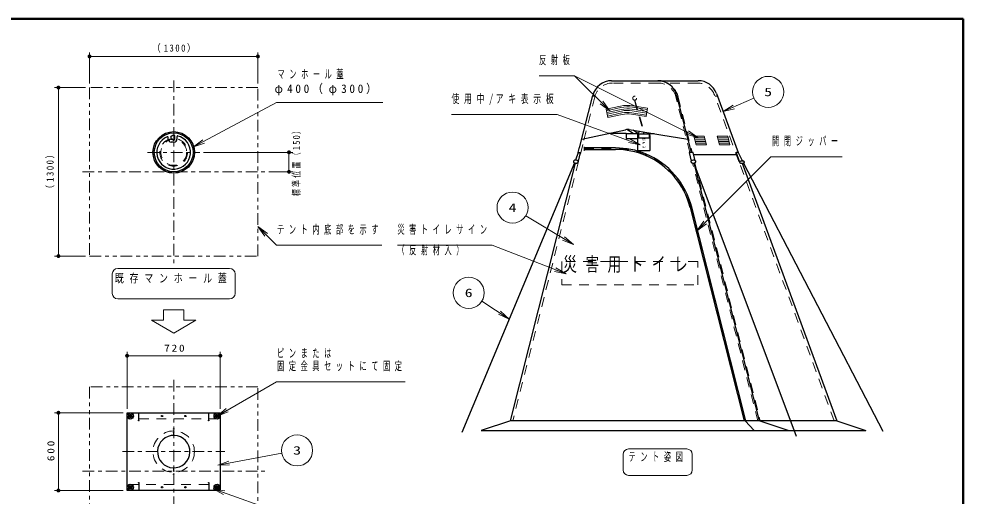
# Model space of a CAD drawing. Units: millimetres on the paper. Extents: x -385 to 0, y -297 to 267.
# Drawn here: x -243 to 0, y 144.3 to 267 of the extents above; entities that cross this region are included whole.
import ezdxf
from ezdxf.enums import TextEntityAlignment as Align

# ---------------------------------------------------------------- set-up
doc = ezdxf.new("R2010")
doc.units = ezdxf.units.MM
for name, pattern in [('USER1', [4.5, 2.5, -2]), ('USER2', [6, 3, -1, 1, -1]), ('USER3', [8, 3, -1, 1, -1, 1, -1])]:
    doc.linetypes.add(name, pattern=pattern)
doc.layers.add('LY_3', color=7, linetype='Continuous', lineweight=25)
doc.layers.add('LY_4', color=7, linetype='Continuous', lineweight=13)
doc.styles.add('ＭＳ ゴシック', font='')
doc.styles.get('ＭＳ ゴシック').set_extended_font_data('MS Gothic')

# ---------------------------------------------------------------- blocks, each defined once
blk = doc.blocks.new('filled_dot')
at = {"color": 0, "linetype": 'Continuous', "lineweight": -2, "const_width": 1.25}
blk.add_lwpolyline([(-0.625, 0, 1), (0.625, 0, 1)], format="xyb", close=True, dxfattribs=at)

msp = doc.modelspace()

# ---------------------------------------------------------------- linework, layer by layer
at = {"layer": 'LY_3', "lineweight": 13}
for p, q in [((-224.824, 250.346), (-224.824, 258.346)), ((-181.49, 250.346), (-181.49, 258.346)), ((-224.824, 257.346), (-181.49, 257.346)), ((-68.195, 236.434), (-99.971, 252.398)), ((-225.824, 249.346), (-233.824, 249.346)), ((-232.824, 206.013), (-232.824, 249.346)), ((-90.935, 243.362), (-93.057, 245.483)), ((-92.703, 245.837), (-90.935, 243.362)), ((-61.76, 243.159), (-53.841, 246.623)), ((-90.935, 243.362), (-93.41, 245.13)), ((-61.76, 243.159), (-59.212, 244.819)), ((-61.76, 243.159), (-59.012, 244.361)), ((-58.812, 243.903), (-61.76, 243.159)), ((-70.652, 238.228), (-68.195, 236.434)), ((-198.098, 234.07), (-195.685, 235.922)), ((-85.752, 236.123), (-83.104, 234.627)), ((-68.195, 236.434), (-71.1, 237.334)), ((-68.195, 236.434), (-70.876, 237.781)), ((-198.098, 234.07), (-195.45, 235.481)), ((-195.215, 235.039), (-198.098, 234.07)), ((-83.104, 234.627), (-86.094, 235.183)), ((-83.104, 234.627), (-85.923, 235.653)), ((-195.526, 232.679), (-172.49, 232.679)), ((-173.49, 232.679), (-173.49, 227.679)), ((-178.687, 227.679), (-172.49, 227.679)), ((-100.24, 208.952), (-112.531, 216.396)), ((-68.533, 212.513), (-66.765, 214.988)), ((-68.533, 212.513), (-66.412, 214.635)), ((-66.058, 214.281), (-68.533, 212.513)), ((-181.49, 213.576), (-179.369, 211.455)), ((-181.49, 213.576), (-179.015, 211.808)), ((-179.723, 211.101), (-181.49, 213.576)), ((-100.24, 208.952), (-103.065, 210.079)), ((-100.24, 208.952), (-102.806, 210.506)), ((-102.547, 210.934), (-100.24, 208.952)), ((-225.824, 206.013), (-233.824, 206.013)), ((-188.757, 202.814), (-217.557, 202.814)), ((-102.197, 201.409), (-105.175, 202.031)), ((-102.197, 201.409), (-104.993, 202.497)), ((-104.812, 202.963), (-102.197, 201.409)), ((-218.957, 201.414), (-218.957, 196.414)), ((-187.357, 196.414), (-187.357, 201.414)), ((-217.557, 195.014), (-188.757, 195.014)), ((-116.811, 189.817), (-123.879, 194.387)), ((-116.811, 189.817), (-119.601, 191.026)), ((-116.811, 189.817), (-119.33, 191.446)), ((-119.058, 191.865), (-116.811, 189.817)), ((-215.157, 166.714), (-215.157, 181.38)), ((-215.157, 180.38), (-191.157, 180.38)), ((-191.157, 166.714), (-191.157, 181.38)), ((-216.157, 165.714), (-233.824, 165.714)), ((-232.824, 145.714), (-232.824, 165.714)), ((-191.99, 164.88), (-189.642, 166.813)), ((-191.99, 164.88), (-189.392, 166.38)), ((-189.142, 165.947), (-191.99, 164.88)), ((-71.092, 156.403), (-86.092, 156.403)), ((-191.838, 152.225), (-175.335, 155.313)), ((-191.838, 152.225), (-188.982, 153.268)), ((-87.492, 155.003), (-87.492, 151.003)), ((-69.692, 151.003), (-69.692, 155.003)), ((-191.838, 152.225), (-188.89, 152.777)), ((-188.798, 152.285), (-191.838, 152.225)), ((-86.092, 149.603), (-71.092, 149.603)), ((-193.028, 146.168), (-190.204, 145.156)), ((-193.028, 146.168), (-190.036, 145.626)), ((-190.373, 144.685), (-193.028, 146.168)), ((-193.028, 146.168), (-175.274, 139.801)), ((-216.157, 145.714), (-233.824, 145.714))]:
    msp.add_line(p, q, dxfattribs=at)
at = {"layer": 'LY_3', "color": 2, "linetype": 'USER2', "lineweight": 13}
for p, q in [((-203.157, 251.149), (-203.157, 204.209)), ((-209.887, 232.679), (-196.427, 232.679))]:
    msp.add_line(p, q, dxfattribs=at)
at = {"layer": 'LY_3'}
for p, q in [((-90.459, 251.11), (-68.172, 251.11)), ((-98.724, 233.847), (-95.306, 247.338)), ((-73.728, 247.338), (-69.997, 232.61)), ((-63.48, 247.835), (-57.882, 232.61)), ((-98.159, 236.108), (-86.89, 238.513)), ((-84.922, 237.502), (-86.551, 238.561)), ((-85.972, 238.536), (-77.792, 237.221)), ((-83.68, 237.502), (-84.922, 238.367)), ((-204.59, 236.079), (-204.59, 236.526)), ((-203.604, 236.879), (-203.657, 236.879)), ((-202.957, 237.046), (-203.357, 237.046)), ((-202.857, 236.079), (-202.857, 236.946)), ((-202.324, 236.724), (-202.324, 236.079)), ((-86.672, 237.502), (-91.627, 237.502)), ((-86.672, 237.502), (-83.68, 237.502)), ((-83.826, 236.828), (-83.826, 233.203)), ((-83.576, 237.453), (-80.801, 237.453)), ((-83.576, 237.453), (-83.576, 236.453)), ((-83.576, 236.453), (-80.801, 236.453)), ((-80.801, 237.453), (-80.801, 236.453)), ((-80.722, 237.502), (-79.54, 237.502)), ((-80.576, 235.798), (-80.576, 236.852)), ((-80.576, 233.203), (-80.576, 235.798)), ((-77.792, 237.221), (-70.884, 236.11)), ((-203.09, 235.313), (-203.824, 235.313)), ((-99.037, 232.61), (-98.689, 233.985)), ((-89.426, 233.81), (-97.534, 233.81)), ((-97.534, 233.41), (-89.426, 233.41)), ((-99.037, 232.61), (-99.725, 230.69)), ((-83.776, 233.153), (-80.626, 233.153)), ((-69.354, 232.11), (-58.227, 232.11)), ((-57.882, 232.61), (-56.804, 230.433)), ((-99.994, 229.975), (-129.018, 160.665)), ((-69.314, 229.915), (-42.994, 159.715)), ((-56.553, 229.926), (-20.62, 161)), ((-70.232, 218.473), (-56.337, 163.624)), ((-55.927, 163.635), (-69.844, 218.571)), ((-212.157, 163.797), (-212.157, 165.714)), ((-194.157, 163.797), (-194.157, 165.714)), ((-56.128, 163.613), (-53.798, 161.11)), ((-32.517, 163.61), (-25.017, 161.11)), ((-203.157, 159.88), (-203.157, 160.63)), ((-45.017, 161.11), (-25.017, 161.11)), ((-203.157, 150.797), (-203.157, 151.547)), ((-212.157, 147.63), (-212.157, 145.714)), ((-194.157, 147.63), (-194.157, 145.714))]:
    msp.add_line(p, q, dxfattribs=at)
at = {"layer": 'LY_3', "color": 40, "linetype": 'USER1', "lineweight": 13}
for p, q in [((-78.499, 250.51), (-90.226, 250.51)), ((-79.273, 251.11), (-78.732, 251.11)), ((-68.382, 250.51), (-76.21, 250.51)), ((-94.782, 246.964), (-97.83, 234.931)), ((-95.364, 247.11), (-94.742, 247.11)), ((-84.61, 246.116), (-82.274, 237.858)), ((-84.459, 246.116), (-82.129, 237.899)), ((-73.982, 247.11), (-73.366, 247.11)), ((-70.306, 232.61), (-73.943, 246.964)), ((-73.304, 246.885), (-69.687, 232.61)), ((-57.679, 230.317), (-63.97, 247.432)), ((-63.852, 247.11), (-63.213, 247.11)), ((-97.894, 234.676), (-115.898, 163.61)), ((-97.534, 233.61), (-89.426, 233.61)), ((-52.826, 163.61), (-69.628, 229.934)), ((-69.025, 229.997), (-52.207, 163.61)), ((-33.156, 163.61), (-57.679, 230.317)), ((-56.128, 163.613), (-70.038, 218.521)), ((-214.824, 165.514), (-214.724, 165.614)), ((-214.824, 164.247), (-214.824, 165.514)), ((-214.724, 165.614), (-191.59, 165.614)), ((-191.59, 165.614), (-191.49, 165.514)), ((-191.49, 165.514), (-191.49, 164.247)), ((-214.724, 164.147), (-214.824, 164.247)), ((-191.59, 164.147), (-214.724, 164.147)), ((-191.49, 164.247), (-191.59, 164.147)), ((-214.824, 147.18), (-214.724, 147.28)), ((-214.824, 145.914), (-214.824, 147.18)), ((-214.724, 145.814), (-214.824, 145.914)), ((-214.724, 147.28), (-191.59, 147.28)), ((-191.59, 145.814), (-214.724, 145.814)), ((-191.59, 147.28), (-191.49, 147.18)), ((-191.49, 145.914), (-191.59, 145.814)), ((-191.49, 147.18), (-191.49, 145.914))]:
    msp.add_line(p, q, dxfattribs=at)
at = {"layer": 'LY_3', "color": 1, "linetype": 'USER3', "lineweight": 13}
for p, q in [((-224.824, 249.346), (-224.824, 206.013)), ((-181.49, 249.346), (-224.824, 249.346)), ((-181.49, 206.013), (-181.49, 249.346)), ((-224.824, 206.013), (-181.49, 206.013)), ((-224.824, 172.38), (-224.824, 129.047)), ((-181.49, 172.38), (-224.824, 172.38)), ((-181.49, 129.047), (-181.49, 172.38))]:
    msp.add_line(p, q, dxfattribs=at)
at = {"layer": 'LY_3', "color": 4, "lineweight": 13}
for p, q in [((-88.101, 244.185), (-91.802, 243.395)), ((-91.698, 242.906), (-87.996, 243.696)), ((-87.913, 243.305), (-91.615, 242.515)), ((-81.458, 242.773), (-85.194, 243.374)), ((-85.131, 243.769), (-81.394, 243.168)), ((-81.314, 243.661), (-85.052, 244.262)), ((-91.51, 242.026), (-87.809, 242.816)), ((-85.274, 242.88), (-81.537, 242.279)), ((-69.191, 236.41), (-66.51, 236.41)), ((-66.383, 235.91), (-69.065, 235.91)), ((-63.157, 236.41), (-60.475, 236.41)), ((-60.348, 235.91), (-63.03, 235.91)), ((-68.964, 235.51), (-66.282, 235.51)), ((-66.155, 235.01), (-68.837, 235.01)), ((-62.929, 235.51), (-60.247, 235.51)), ((-60.121, 235.01), (-62.803, 235.01)), ((-205.756, 192.219), (-205.756, 189.499)), ((-205.756, 192.219), (-200.558, 192.219)), ((-200.558, 192.219), (-200.558, 189.499)), ((-205.756, 189.499), (-208.841, 189.499)), ((-208.841, 189.499), (-203.157, 186.217)), ((-197.473, 189.499), (-203.157, 186.217)), ((-200.558, 189.499), (-197.473, 189.499))]:
    msp.add_line(p, q, dxfattribs=at)
at = {"layer": 'LY_3', "color": 110, "linetype": 'USER3', "lineweight": 13}
msp.add_line((-97.534, 234.11), (-97.534, 233.11), dxfattribs=at)
at = {"layer": 'LY_3', "color": 110, "linetype": 'USER2', "lineweight": 13}
for p, q in [((-226.627, 227.679), (-179.687, 227.679)), ((-203.157, 174.184), (-203.157, 127.244)), ((-216.35, 155.714), (-189.964, 155.714)), ((-226.627, 150.714), (-179.687, 150.714))]:
    msp.add_line(p, q, dxfattribs=at)
at = {"layer": 'LY_3', "color": 110, "linetype": 'USER1', "lineweight": 13}
msp.add_line((-203.057, 157.658), (-203.057, 157.646), dxfattribs=at)
at = {"layer": 'LY_3', "lineweight": 13}
for points in [[(-90.935, 243.362), (-99.971, 252.398), (-109.122, 252.398)], [(-198.098, 234.07), (-176.72, 245.461), (-149.333, 245.461)], [(-83.104, 234.627), (-104.489, 242.411), (-131.665, 242.411)], [(-68.533, 212.513), (-49.498, 231.549), (-31.145, 231.549)], [(-181.49, 213.576), (-176.72, 208.806), (-149.558, 208.806)], [(-102.197, 201.409), (-121.233, 208.812), (-145.585, 208.812)], [(-191.99, 164.88), (-176.72, 173.697), (-143.561, 173.697)]]:
    msp.add_lwpolyline(points, dxfattribs=at)
at = {"layer": 'LY_3', "color": 4, "lineweight": 13}
for points in [[(-87.725, 242.425), (-91.427, 241.635), (-91.886, 243.786), (-88.184, 244.576)], [(-84.988, 244.657), (-81.251, 244.057), (-81.6, 241.884), (-85.337, 242.485)]]:
    msp.add_lwpolyline(points, dxfattribs=at)
at = {"layer": 'LY_3'}
for points in [[(-86.672, 237.502), (-86.672, 236.252), (-83.826, 236.252)], [(-99.037, 232.61), (-98.554, 232.61), (-99.105, 230.437)], [(-68.957, 230.541), (-69.481, 232.61), (-70.513, 232.61), (-69.962, 230.437)], [(-57.882, 232.61), (-58.415, 232.61), (-57.507, 230.196)], [(-69.314, 229.915), (-52.517, 163.61), (-116.517, 163.61), (-99.72, 229.913)], [(-99.718, 230.708), (-99.795, 230.7), (-99.87, 230.685), (-99.941, 230.665), (-100.008, 230.639), (-100.069, 230.608), (-100.124, 230.573), (-100.172, 230.533), (-100.211, 230.49), (-100.242, 230.444), (-100.263, 230.396), (-100.275, 230.347), (-100.278, 230.297), (-100.27, 230.247), (-100.253, 230.198), (-100.226, 230.151), (-100.191, 230.107), (-100.147, 230.065), (-100.096, 230.028), (-100.037, 229.995), (-99.973, 229.967), (-99.903, 229.943), (-99.83, 229.927), (-99.754, 229.915), (-99.676, 229.91), (-99.598, 229.912), (-99.521, 229.919), (-99.446, 229.933), (-99.374, 229.952), (-99.306, 229.977), (-99.244, 230.007), (-99.188, 230.043), (-99.14, 230.081), (-99.099, 230.124), (-99.068, 230.17), (-99.045, 230.218), (-99.032, 230.267), (-99.028, 230.317), (-99.034, 230.367), (-99.05, 230.415), (-99.075, 230.463), (-99.092, 230.487)], [(-69.975, 230.487), (-70.005, 230.441), (-70.026, 230.393), (-70.037, 230.343), (-70.039, 230.293), (-70.03, 230.243), (-70.013, 230.195), (-69.986, 230.148), (-69.95, 230.104), (-69.905, 230.063), (-69.853, 230.025), (-69.794, 229.993), (-69.73, 229.965), (-69.66, 229.942), (-69.586, 229.925), (-69.51, 229.915), (-69.432, 229.91), (-69.354, 229.912), (-69.277, 229.92), (-69.202, 229.934), (-69.13, 229.954), (-69.063, 229.979), (-69.002, 230.01), (-68.946, 230.045), (-68.898, 230.084), (-68.858, 230.127), (-68.827, 230.173), (-68.805, 230.221), (-68.792, 230.27), (-68.789, 230.32), (-68.796, 230.37), (-68.813, 230.419), (-68.839, 230.466), (-68.874, 230.511), (-68.917, 230.552), (-68.968, 230.59), (-68.97, 230.591)], [(-57.522, 230.236), (-57.534, 230.199), (-57.536, 230.161), (-57.529, 230.124), (-57.512, 230.088), (-57.485, 230.052), (-57.45, 230.019), (-57.406, 229.988), (-57.354, 229.96), (-57.296, 229.935), (-57.231, 229.914), (-57.162, 229.897), (-57.088, 229.884), (-57.012, 229.875), (-56.935, 229.872), (-56.857, 229.873), (-56.78, 229.878), (-56.704, 229.889), (-56.632, 229.903), (-56.565, 229.922), (-56.503, 229.945), (-56.447, 229.971), (-56.398, 230), (-56.358, 230.032), (-56.326, 230.067), (-56.303, 230.102), (-56.29, 230.139), (-56.286, 230.177), (-56.293, 230.214), (-56.309, 230.251), (-56.334, 230.286), (-56.368, 230.32), (-56.411, 230.351), (-56.462, 230.38), (-56.519, 230.405), (-56.583, 230.427), (-56.652, 230.445), (-56.724, 230.458), (-56.8, 230.467), (-56.822, 230.469)], [(-56.876, 229.872), (-32.517, 163.61), (-52.517, 163.61)], [(-116.517, 163.61), (-124.017, 161.11), (-45.017, 161.11), (-52.517, 163.61)]]:
    msp.add_lwpolyline(points, dxfattribs=at)
at = {"layer": 'LY_3', "color": 4, "lineweight": 13}
for points in [[(-69.293, 236.81), (-68.736, 234.61), (-66.054, 234.61), (-66.611, 236.81)], [(-63.258, 236.81), (-62.702, 234.61), (-60.02, 234.61), (-60.576, 236.81)]]:
    msp.add_lwpolyline(points, close=True, dxfattribs=at)
at = {"layer": 'LY_3', "color": 40, "linetype": 'USER1', "lineweight": 13}
msp.add_lwpolyline([(-103.28, 204.61), (-103.28, 198.61), (-68.28, 198.61), (-68.28, 204.61)], close=True, dxfattribs=at)
at = {"layer": 'LY_3'}
msp.add_lwpolyline([(-215.157, 145.714), (-215.157, 165.714), (-191.157, 165.714), (-191.157, 145.714)], close=True, dxfattribs=at)
at = {"layer": 'LY_3', "lineweight": 13}
for centre in [(-50.177, 248.227), (-115.952, 218.468), (-127.238, 196.559), (-171.403, 156.048)]:
    msp.add_circle(centre, 4, dxfattribs=at)
at = {"layer": 'LY_3', "color": 40, "linetype": 'USER1', "lineweight": 13}
for centre, radius in [((-84.534, 246.61), 0.5), ((-203.157, 232.679), 3.567), ((-203.157, 232.679), 3.333), ((-203.157, 155.714), 5.333)]:
    msp.add_circle(centre, radius, dxfattribs=at)
at = {"layer": 'LY_3'}
for centre, radius in [((-203.157, 232.679), 5.333), ((-203.157, 232.679), 5), ((-214.324, 164.88), 0.783), ((-214.324, 164.88), 0.467), ((-191.99, 164.88), 0.783), ((-191.99, 164.88), 0.467), ((-214.324, 164.88), 0.217), ((-214.324, 164.88), 0.167), ((-212.157, 163.714), 0.0833), ((-206.157, 164.88), 0.167), ((-200.157, 164.88), 0.167), ((-194.157, 163.714), 0.0833), ((-191.99, 164.88), 0.217), ((-191.99, 164.88), 0.167), ((-203.157, 161.547), 0.0833), ((-203.157, 160.714), 0.0833), ((-203.157, 150.714), 0.0833), ((-203.157, 149.88), 0.0833), ((-214.324, 146.547), 0.783), ((-214.324, 146.547), 0.467), ((-214.324, 146.547), 0.217), ((-214.324, 146.547), 0.167), ((-212.157, 147.714), 0.0833), ((-206.157, 146.547), 0.167), ((-200.157, 146.547), 0.167), ((-194.157, 147.714), 0.0833), ((-191.99, 146.547), 0.783), ((-191.99, 146.547), 0.467), ((-191.99, 146.547), 0.217), ((-191.99, 146.547), 0.167)]:
    msp.add_circle(centre, radius, dxfattribs=at)
for centre, radius, start, end in [((-90.459, 246.11), 5, 90, 165.784), ((-78.575, 246.11), 5, 14.2159, 90), ((-68.172, 246.11), 5, 20.1844, 90), ((-86.369, 236.067), 2.5, 80.8666, 102.045), ((-203.157, 232.679), 4.333, 112.58167, 76.11346), ((-204.757, 236.526), 0.167, 0, 112.58167), ((-203.824, 236.079), 0.767, 180, 270), ((-203.657, 236.579), 0.3, 90, 251.22784), ((-203.914, 235.822), 0.5, 18.77216, 71.22784), ((-203.604, 237.046), 0.167, 270, 337.97569), ((-203.357, 236.946), 0.1, 90, 157.97569), ((-203.157, 236.079), 0.3, 198.77216, 0), ((-203.09, 236.079), 0.767, 270, 0), ((-202.957, 236.946), 0.1, 0, 90), ((-202.157, 236.724), 0.167, 76.11346, 180), ((-82.201, 236.828), 1.625, 128.852, 180), ((-82.151, 237.878), 0.2, 158.474, 180), ((-82.201, 237.878), 0.15, 180, 10.7248), ((-82.201, 237.878), 0.075, 128.071, 33.6622), ((-82.201, 236.828), 1.625, 0.85548, 32.8811), ((-89.426, 213.61), 20.2, 67.5039, 90), ((-89.426, 213.61), 19.8, 67.0237, 90), ((-83.776, 233.203), 0.05, 180, 270), ((-89.426, 213.61), 20.2, 14.2159, 67.5039), ((-89.426, 213.61), 19.8, 14.2159, 67.0237), ((-80.626, 233.203), 0.05, 270, 0), ((-99.8, 229.857), 0.837, 71.4027, 84.851), ((-99.676, 229.825), 0.837, 46.9549, 80.1656), ((-69.391, 229.825), 0.837, 58.8031, 133.045), ((-56.906, 229.575), 0.863, 83.1719, 134.025), ((-203.157, 155.714), 4.167, 357.70802, 177.70802), ((-203.157, 155.714), 4.167, 177.70802, 357.70802)]:
    msp.add_arc(centre, radius, start, end, dxfattribs=at)
at = {"layer": 'LY_3', "color": 40, "linetype": 'USER1', "lineweight": 13}
for centre, radius, start, end in [((-90.226, 245.81), 4.7, 90, 165.784), ((-78.732, 245.51), 5.6, 14.2159, 90), ((-78.499, 245.81), 4.7, 14.2159, 90), ((-68.382, 245.81), 4.7, 20.1844, 90), ((-89.426, 213.61), 20, 67.2664, 90), ((-89.426, 213.61), 20, 14.2159, 67.2664)]:
    msp.add_arc(centre, radius, start, end, dxfattribs=at)
at = {"layer": 'LY_3', "color": 4, "lineweight": 13}
for radius in [8.7, 8.3, 7.8, 7.4, 6.9, 6.5]:
    msp.add_arc((-86.369, 236.067), radius, 80.8666, 102.045, dxfattribs=at)
at = {"layer": 'LY_3', "lineweight": 13}
for centre, start, end in [((-217.557, 201.414), 90, 180), ((-188.757, 201.414), 0, 90), ((-217.557, 196.414), 180, 270), ((-188.757, 196.414), 270, 0), ((-86.092, 155.003), 90, 180), ((-71.092, 155.003), 0, 90), ((-86.092, 151.003), 180, 270), ((-71.092, 151.003), 270, 0)]:
    msp.add_arc(centre, 1.4, start, end, dxfattribs=at)
at = {"layer": 'LY_4', "lineweight": 50}
for p, q in [((0, 267), (-385, 267)), ((0, 0), (0, 267))]:
    msp.add_line(p, q, dxfattribs=at)

# ---------------------------------------------------------------- block references
at = {"layer": 'LY_3', "lineweight": 13, "xscale": 0.4, "yscale": 0.4}
for p in [(-224.824, 257.346), (-215.157, 180.38)]:
    msp.add_blockref('filled_dot', p, dxfattribs=at)
for p, rotation in [((-181.49, 257.346), 180), ((-232.824, 249.346), 270), ((-173.49, 232.679), 270), ((-173.49, 227.679), 90), ((-232.824, 206.013), 90), ((-191.157, 180.38), 180), ((-232.824, 165.714), 270), ((-232.824, 145.714), 90)]:
    msp.add_blockref('filled_dot', p, dxfattribs=dict(at, rotation=rotation))

# ---------------------------------------------------------------- texts
at = {"layer": 'LY_3', "style": 'ＭＳ ゴシック', "width": 1.35}
for s, p in [('5', (-50.177, 248.227)), ('4', (-115.952, 218.468)), ('6', (-127.238, 196.559)), ('3', (-171.403, 156.048))]:
    msp.add_text(s, height=2.199, dxfattribs=at).set_placement(p, align=Align.MIDDLE_CENTER)
at = {"layer": 'LY_3', "color": 110, "style": 'ＭＳ ゴシック', "width": 1.5}
for s, p in [('使', (-82.189, 236.279)), ('用', (-82.189, 235.279)), ('中', (-82.189, 234.279))]:
    msp.add_text(s, height=0.44, dxfattribs=at).set_placement(p, align=Align.TOP_CENTER)
at = {"layer": 'LY_3', "style": 'ＭＳ ゴシック'}
for s, insert, char_height, attachment_point in [('\\T1.33;\\W0.9;（1300）', (-202.747, 258.346), 1.833, 8), ('\\T1.64;\\W0.6;反射板', (-109.122, 257.548), 2.199, 1), ('\\T1.64;\\W0.6;マンホール蓋', (-176.441, 253.911), 2.199, 1), ('\\T1.5;\\W0.95;φ400（φ300）', (-177.207, 250.152), 2.199, 1), ('\\T1.61;\\W0.65;使用中/アキ表示板', (-131.665, 247.561), 2.199, 1), ('\\T1.64;\\W0.6;開閉ジッパー', (-49.145, 236.699), 2.199, 1), ('\\T1.64;\\W0.6;テント内底部を示す', (-176.558, 213.956), 2.199, 1), ('\\T1.64;\\W0.6;災害トイレサイン', (-145.585, 213.962), 2.199, 1), ('\\T1.64;\\W0.6;（反射材入）', (-145.585, 208.662), 2.199, 1), ('\\T1.63;\\W0.7;災害用トイレ', (-85.78, 205.777), 3.666, 2), ('\\T1.64;\\W0.75;既存マンホール蓋', (-203.157, 201.414), 2.199, 2), ('\\T1.33;\\W1.15;720', (-202.742, 181.38), 1.833, 8), ('\\T1.64;\\W0.6;ピンまたは', (-176.561, 182.147), 2.199, 1), ('\\T1.64;\\W0.6;固定金具セットにて固定', (-176.561, 178.847), 2.199, 1), ('\\T1.64;\\W0.6;テント姿図', (-86.092, 155.503), 2.199, 1)]:
    msp.add_mtext(s, dxfattribs=dict(at, insert=insert, char_height=char_height, attachment_point=attachment_point))
at = {"layer": 'LY_3', "char_height": 1.833, "rotation": 90, "style": 'ＭＳ ゴシック'}
for s, insert, attachment_point in [('\\T1.32;\\W0.7;標準位置（150）', (-172.49, 230.592), 2), ('\\T1.33;\\W0.9;（1300）', (-233.824, 228.09), 8), ('\\T1.33;\\W1.15;600', (-233.824, 156.13), 8)]:
    msp.add_mtext(s, dxfattribs=dict(at, insert=insert, attachment_point=attachment_point))

doc.saveas('drawing.dxf')
